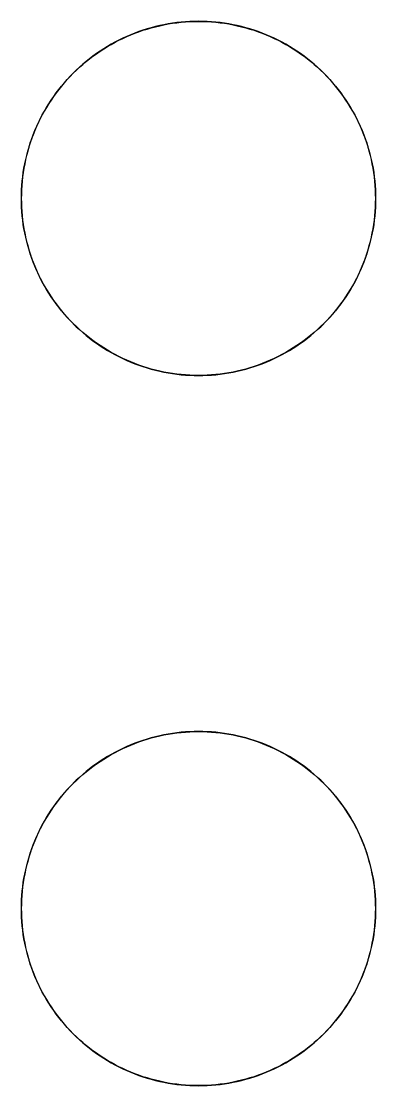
# Model space of a CAD drawing. Extents: x 2 to 124, y 0 to 129.
# Drawn here: x 38.25 to 47.75, y 35.78 to 64.33 of the extents above; entities that cross this region are included whole.
import ezdxf

# ---------------------------------------------------------------- set-up
doc = ezdxf.new("R2010")
doc.units = 0

msp = doc.modelspace()

# ---------------------------------------------------------------- linework, layer by layer
at = {"color": 34, "true_color": 0x008000}
for points in [[(42.88561, 64.32727, 0), (42.76902, 64.32295, 0), (42.65269, 64.31583, 0), (42.53661, 64.30594, 0), (42.42079, 64.29298, 0), (42.30522, 64.27749, 0), (42.30483, 64.27743, 0), (42.19018, 64.25895, 0), (42.19016, 64.25895, 0), (42.18976, 64.25888, 0), (42.07521, 64.23755, 0), (41.96116, 64.21342, 0), (41.84763, 64.18649, 0), (41.73485, 64.15678, 0), (41.62283, 64.12426, 0), (41.51184, 64.08896, 0), (41.4016, 64.0511, 0), (41.29238, 64.01047, 0), (41.18392, 63.96704, 0), (41.07699, 63.92132, 0), (40.97082, 63.8728, 0), (40.86616, 63.8215, 0), (40.86582, 63.82132, 0), (40.76218, 63.76772, 0), (40.66008, 63.71133, 0), (40.55948, 63.65266, 0), (40.46018, 63.5917, 0), (40.36239, 63.52795, 0), (40.26638, 63.46216, 0), (40.17188, 63.39383, 0), (40.07918, 63.32322, 0), (39.98799, 63.25032, 0), (39.89884, 63.17539, 0), (39.81145, 63.09818, 0), (39.72612, 63.01868, 0), (39.64255, 62.9374, 0), (39.64227, 62.93712, 0), (39.56098, 62.85355, 0), (39.48149, 62.76821, 0), (39.40426, 62.68083, 0), (39.32934, 62.59168, 0), (39.25645, 62.50049, 0), (39.18583, 62.40778, 0), (39.11751, 62.31329, 0), (39.05172, 62.21728, 0), (38.98796, 62.11949, 0), (38.92701, 62.02018, 0), (38.86833, 61.91959, 0), (38.81195, 61.81748, 0), (38.81177, 61.81713, 0), (38.75835, 61.71385, 0), (38.75817, 61.7135, 0), (38.70686, 61.60885, 0), (38.65835, 61.50268, 0), (38.61263, 61.39574, 0), (38.5692, 61.28729, 0), (38.52856, 61.17807, 0), (38.49071, 61.06783, 0), (38.45539, 60.95683, 0), (38.42289, 60.84482, 0), (38.39317, 60.73204, 0), (38.36625, 60.6185, 0), (38.34212, 60.50446, 0), (38.34205, 60.50407, 0), (38.32078, 60.3899, 0), (38.32072, 60.38951, 0), (38.30223, 60.27484, 0), (38.30218, 60.27445, 0), (38.28669, 60.15888, 0), (38.27373, 60.04306, 0), (38.26383, 59.92698, 0), (38.25671, 59.81065, 0), (38.2524, 59.69406, 0), (38.25087, 59.57747, 0), (38.2524, 59.46089, 0), (38.25671, 59.3443, 0), (38.26383, 59.22797, 0), (38.27373, 59.11189, 0), (38.28669, 58.99607, 0), (38.28671, 58.99593, 0), (38.30218, 58.8805, 0), (38.30223, 58.8801, 0), (38.32078, 58.76504, 0), (38.34212, 58.65049, 0), (38.36625, 58.53644, 0), (38.39317, 58.4229, 0), (38.42289, 58.31013, 0), (38.45539, 58.19811, 0), (38.49071, 58.08712, 0), (38.52856, 57.97688, 0), (38.5692, 57.86766, 0), (38.61263, 57.7592, 0), (38.65835, 57.65227, 0), (38.70686, 57.5461, 0), (38.70704, 57.54574, 0), (38.75817, 57.44145, 0), (38.75835, 57.44109, 0), (38.81195, 57.33746, 0), (38.86833, 57.23535, 0), (38.86834, 57.23534, 0), (38.92701, 57.13477, 0), (38.98796, 57.03546, 0), (39.05172, 56.93767, 0), (39.11751, 56.84165, 0), (39.18583, 56.74717, 0), (39.18585, 56.74715, 0), (39.25645, 56.65446, 0), (39.32934, 56.56327, 0), (39.40426, 56.47412, 0), (39.48149, 56.38674, 0), (39.56098, 56.3014, 0), (39.64227, 56.21783, 0), (39.64255, 56.21755, 0), (39.72612, 56.13627, 0), (39.81145, 56.05677, 0), (39.89884, 55.97955, 0), (39.98799, 55.90462, 0), (40.07918, 55.83172, 0), (40.17188, 55.76111, 0), (40.26638, 55.69279, 0), (40.36239, 55.627, 0), (40.46018, 55.56325, 0), (40.55948, 55.50229, 0), (40.66008, 55.44361, 0), (40.76218, 55.38722, 0), (40.86582, 55.33363, 0), (40.86616, 55.33345, 0), (40.97082, 55.28214, 0), (41.07699, 55.23363, 0), (41.18392, 55.18791, 0), (41.29238, 55.14447, 0), (41.4016, 55.10383, 0), (41.51184, 55.06599, 0), (41.62283, 55.03068, 0), (41.73485, 54.99817, 0), (41.84763, 54.96845, 0), (41.96116, 54.94153, 0), (42.07521, 54.9174, 0), (42.18976, 54.89606, 0), (42.30483, 54.87752, 0), (42.30522, 54.87746, 0), (42.42079, 54.86196, 0), (42.53661, 54.84901, 0), (42.65269, 54.8391, 0), (42.76902, 54.83199, 0), (42.88561, 54.82767, 0), (43.0022, 54.82615, 0), (43.11878, 54.82767, 0), (43.23537, 54.83199, 0), (43.3517, 54.8391, 0), (43.46778, 54.84901, 0), (43.5836, 54.86196, 0), (43.69917, 54.87746, 0), (43.69956, 54.87752, 0), (43.81463, 54.89606, 0), (43.92918, 54.9174, 0), (44.04323, 54.94153, 0), (44.15676, 54.96845, 0), (44.26954, 54.99817, 0), (44.38155, 55.03068, 0), (44.49255, 55.06599, 0), (44.60279, 55.10383, 0), (44.71201, 55.14447, 0), (44.82047, 55.18791, 0), (44.9274, 55.23363, 0), (45.03357, 55.28214, 0), (45.13822, 55.33345, 0), (45.13857, 55.33363, 0), (45.24221, 55.38722, 0), (45.34431, 55.44361, 0), (45.4449, 55.50229, 0), (45.54421, 55.56325, 0), (45.642, 55.627, 0), (45.73801, 55.69279, 0), (45.8325, 55.76111, 0), (45.92521, 55.83172, 0), (46.0164, 55.90462, 0), (46.10555, 55.97955, 0), (46.19293, 56.05677, 0), (46.27827, 56.13627, 0), (46.36184, 56.21755, 0), (46.36212, 56.21783, 0), (46.4434, 56.3014, 0), (46.5229, 56.38674, 0), (46.60012, 56.47412, 0), (46.67505, 56.56327, 0), (46.74794, 56.65446, 0), (46.81854, 56.74715, 0), (46.81856, 56.74717, 0), (46.88688, 56.84165, 0), (46.95267, 56.93767, 0), (47.01642, 57.03546, 0), (47.07738, 57.13477, 0), (47.13605, 57.23534, 0), (47.13606, 57.23535, 0), (47.19244, 57.33746, 0), (47.24604, 57.44109, 0), (47.24622, 57.44145, 0), (47.29735, 57.54574, 0), (47.29753, 57.5461, 0), (47.34604, 57.65227, 0), (47.39176, 57.7592, 0), (47.43519, 57.86766, 0), (47.47583, 57.97688, 0), (47.51368, 58.08712, 0), (47.54899, 58.19811, 0), (47.5815, 58.31013, 0), (47.61122, 58.4229, 0), (47.63814, 58.53644, 0), (47.66227, 58.65049, 0), (47.68361, 58.76504, 0), (47.70215, 58.8801, 0), (47.70221, 58.8805, 0), (47.71769, 58.99593, 0), (47.71771, 58.99607, 0), (47.73066, 59.11189, 0), (47.74056, 59.22797, 0), (47.74768, 59.3443, 0), (47.75199, 59.46089, 0), (47.75352, 59.57747, 0), (47.75199, 59.69406, 0), (47.74768, 59.81065, 0), (47.74056, 59.92698, 0), (47.73066, 60.04306, 0), (47.71771, 60.15888, 0), (47.70221, 60.27445, 0), (47.70215, 60.27484, 0), (47.68367, 60.38951, 0), (47.68361, 60.3899, 0), (47.66227, 60.50446, 0), (47.63814, 60.6185, 0), (47.61122, 60.73204, 0), (47.5815, 60.84482, 0), (47.54899, 60.95683, 0), (47.51368, 61.06783, 0), (47.47583, 61.17807, 0), (47.43519, 61.28729, 0), (47.39176, 61.39574, 0), (47.34604, 61.50268, 0), (47.29753, 61.60885, 0), (47.24622, 61.7135, 0), (47.24604, 61.71385, 0), (47.19262, 61.81713, 0), (47.19244, 61.81748, 0), (47.13606, 61.91959, 0), (47.07738, 62.02018, 0), (47.01642, 62.11949, 0), (46.95267, 62.21728, 0), (46.88688, 62.31329, 0), (46.81856, 62.40778, 0), (46.74794, 62.50049, 0), (46.67505, 62.59168, 0), (46.60012, 62.68083, 0), (46.5229, 62.76821, 0), (46.4434, 62.85355, 0), (46.36212, 62.93712, 0), (46.36184, 62.9374, 0), (46.27827, 63.01868, 0), (46.19293, 63.09818, 0), (46.10555, 63.17539, 0), (46.0164, 63.25032, 0), (45.92521, 63.32322, 0), (45.8325, 63.39383, 0), (45.73801, 63.46216, 0), (45.642, 63.52795, 0), (45.54421, 63.5917, 0), (45.4449, 63.65266, 0), (45.34431, 63.71133, 0), (45.24221, 63.76772, 0), (45.13857, 63.82132, 0), (45.13822, 63.8215, 0), (45.03357, 63.8728, 0), (44.9274, 63.92132, 0), (44.82047, 63.96704, 0), (44.71201, 64.01047, 0), (44.60279, 64.0511, 0), (44.49255, 64.08896, 0), (44.38155, 64.12426, 0), (44.26954, 64.15678, 0), (44.15676, 64.18649, 0), (44.04323, 64.21342, 0), (43.92918, 64.23755, 0), (43.81463, 64.25888, 0), (43.81423, 64.25895, 0), (43.81421, 64.25895, 0), (43.69956, 64.27743, 0), (43.69917, 64.27749, 0), (43.5836, 64.29298, 0), (43.46778, 64.30594, 0), (43.3517, 64.31583, 0), (43.23537, 64.32295, 0), (43.11878, 64.32727, 0), (43.0022, 64.3288, 0), (42.88561, 64.32727, 0)], [(43.23537, 54.83453, 0), (43.11878, 54.83021, 0), (43.0022, 54.82869, 0), (42.88561, 54.83021, 0), (42.76902, 54.83453, 0), (42.65269, 54.84164, 0), (42.53661, 54.85155, 0), (42.42079, 54.8645, 0), (42.30522, 54.88, 0), (42.3052, 54.88, 0), (42.19055, 54.89848, 0), (42.076, 54.91981, 0), (41.96195, 54.94394, 0), (41.84841, 54.97087, 0), (41.73563, 55.00058, 0), (41.62362, 55.0331, 0), (41.51262, 55.0684, 0), (41.40238, 55.10625, 0), (41.29317, 55.14689, 0), (41.18471, 55.19032, 0), (41.07777, 55.23604, 0), (40.9716, 55.28456, 0), (40.867, 55.33584, 0), (40.76368, 55.38928, 0), (40.66156, 55.44567, 0), (40.56098, 55.50434, 0), (40.46167, 55.5653, 0), (40.36388, 55.62905, 0), (40.26787, 55.69484, 0), (40.17338, 55.76317, 0), (40.08067, 55.83378, 0), (39.98949, 55.90668, 0), (39.90032, 55.98161, 0), (39.81295, 56.05882, 0), (39.72761, 56.13832, 0), (39.64405, 56.2196, 0), (39.56304, 56.30289, 0), (39.48354, 56.38823, 0), (39.40632, 56.47561, 0), (39.3314, 56.56476, 0), (39.2585, 56.65595, 0), (39.18789, 56.74866, 0), (39.11956, 56.84315, 0), (39.05378, 56.93916, 0), (38.99002, 57.03695, 0), (38.92906, 57.13626, 0), (38.87039, 57.23685, 0), (38.814, 57.33896, 0), (38.76048, 57.44246, 0), (38.70928, 57.54688, 0), (38.66076, 57.65305, 0), (38.61504, 57.75999, 0), (38.57161, 57.86845, 0), (38.53097, 57.97767, 0), (38.49311, 58.0879, 0), (38.45782, 58.1989, 0), (38.42531, 58.31091, 0), (38.39559, 58.42369, 0), (38.36866, 58.53722, 0), (38.36866, 58.53723, 0), (38.34453, 58.65127, 0), (38.3232, 58.76583, 0), (38.30472, 58.88049, 0), (38.30472, 58.8805, 0), (38.28922, 58.99607, 0), (38.27626, 59.11189, 0), (38.26636, 59.22797, 0), (38.25925, 59.3443, 0), (38.25494, 59.46089, 0), (38.25341, 59.57747, 0), (38.25494, 59.69406, 0), (38.25925, 59.81065, 0), (38.26636, 59.92698, 0), (38.27626, 60.04306, 0), (38.28922, 60.15888, 0), (38.30471, 60.27434, 0), (38.3232, 60.38912, 0), (38.34453, 60.50367, 0), (38.36866, 60.61772, 0), (38.39559, 60.73126, 0), (38.42531, 60.84403, 0), (38.45782, 60.95605, 0), (38.49311, 61.06704, 0), (38.53097, 61.17728, 0), (38.57161, 61.2865, 0), (38.61504, 61.39496, 0), (38.66076, 61.50189, 0), (38.70928, 61.60806, 0), (38.76057, 61.71267, 0), (38.814, 61.81599, 0), (38.87039, 61.9181, 0), (38.92906, 62.01868, 0), (38.99002, 62.118, 0), (39.05378, 62.21579, 0), (39.11956, 62.3118, 0), (39.18789, 62.40629, 0), (39.2585, 62.499, 0), (39.33138, 62.59016, 0), (39.3314, 62.59018, 0), (39.40632, 62.67934, 0), (39.48354, 62.76671, 0), (39.56304, 62.85206, 0), (39.64405, 62.93534, 0), (39.72761, 63.01662, 0), (39.81295, 63.09612, 0), (39.90032, 63.17334, 0), (39.98949, 63.24827, 0), (40.08067, 63.32117, 0), (40.17338, 63.39178, 0), (40.26787, 63.46011, 0), (40.36388, 63.52589, 0), (40.46167, 63.58965, 0), (40.56098, 63.65061, 0), (40.66156, 63.70928, 0), (40.76368, 63.76567, 0), (40.86696, 63.81908, 0), (40.9716, 63.87039, 0), (41.07777, 63.9189, 0), (41.18471, 63.96462, 0), (41.29317, 64.00806, 0), (41.40238, 64.0487, 0), (41.51262, 64.08654, 0), (41.62362, 64.12184, 0), (41.73563, 64.15436, 0), (41.84841, 64.18407, 0), (41.96195, 64.211, 0), (42.076, 64.23513, 0), (42.19055, 64.25646, 0), (42.30561, 64.275, 0), (42.30562, 64.275, 0), (42.42079, 64.29044, 0), (42.53661, 64.3034, 0), (42.65269, 64.3133, 0), (42.76902, 64.32042, 0), (42.88561, 64.32473, 0), (43.0022, 64.32626, 0), (43.11878, 64.32473, 0), (43.23537, 64.32042, 0), (43.3517, 64.3133, 0), (43.46778, 64.3034, 0), (43.5836, 64.29044, 0), (43.69877, 64.275, 0), (43.69878, 64.275, 0), (43.81384, 64.25646, 0), (43.92839, 64.23513, 0), (44.04244, 64.211, 0), (44.15598, 64.18407, 0), (44.26875, 64.15436, 0), (44.38077, 64.12184, 0), (44.49177, 64.08654, 0), (44.602, 64.0487, 0), (44.71122, 64.00806, 0), (44.81968, 63.96462, 0), (44.92661, 63.9189, 0), (45.03279, 63.87039, 0), (45.13743, 63.81908, 0), (45.24071, 63.76567, 0), (45.34282, 63.70928, 0), (45.4434, 63.65061, 0), (45.54272, 63.58965, 0), (45.64051, 63.52589, 0), (45.73652, 63.46011, 0), (45.83101, 63.39178, 0), (45.92372, 63.32117, 0), (46.0149, 63.24827, 0), (46.10406, 63.17334, 0), (46.19143, 63.09612, 0), (46.27678, 63.01662, 0), (46.3602, 62.93548, 0), (46.44134, 62.85206, 0), (46.52085, 62.76671, 0), (46.59806, 62.67934, 0), (46.67299, 62.59018, 0), (46.67301, 62.59016, 0), (46.74589, 62.499, 0), (46.8165, 62.40629, 0), (46.88483, 62.3118, 0), (46.95061, 62.21579, 0), (47.01437, 62.118, 0), (47.07533, 62.01868, 0), (47.134, 61.9181, 0), (47.19039, 61.81599, 0), (47.24382, 61.71267, 0), (47.29511, 61.60806, 0), (47.34363, 61.50189, 0), (47.38935, 61.39496, 0), (47.43278, 61.2865, 0), (47.47342, 61.17728, 0), (47.51127, 61.06704, 0), (47.54657, 60.95605, 0), (47.57908, 60.84403, 0), (47.6088, 60.73126, 0), (47.63573, 60.61772, 0), (47.65986, 60.50367, 0), (47.68119, 60.38912, 0), (47.69968, 60.27434, 0), (47.71517, 60.15888, 0), (47.72812, 60.04306, 0), (47.73802, 59.92698, 0), (47.74514, 59.81065, 0), (47.74946, 59.69406, 0), (47.75098, 59.57747, 0), (47.74946, 59.46089, 0), (47.74514, 59.3443, 0), (47.73802, 59.22797, 0), (47.72812, 59.11189, 0), (47.71517, 58.99607, 0), (47.69967, 58.8805, 0), (47.69967, 58.88049, 0), (47.68119, 58.76583, 0), (47.65986, 58.65127, 0), (47.63573, 58.53723, 0), (47.63573, 58.53722, 0), (47.6088, 58.42369, 0), (47.57908, 58.31091, 0), (47.54657, 58.1989, 0), (47.51127, 58.0879, 0), (47.47342, 57.97767, 0), (47.43278, 57.86845, 0), (47.38935, 57.75999, 0), (47.34363, 57.65305, 0), (47.29511, 57.54688, 0), (47.24391, 57.44246, 0), (47.19039, 57.33896, 0), (47.134, 57.23685, 0), (47.07533, 57.13626, 0), (47.01437, 57.03695, 0), (46.95061, 56.93916, 0), (46.88483, 56.84315, 0), (46.8165, 56.74866, 0), (46.74589, 56.65595, 0), (46.67299, 56.56476, 0), (46.59806, 56.47561, 0), (46.52085, 56.38823, 0), (46.44134, 56.30289, 0), (46.3602, 56.21946, 0), (46.27678, 56.13832, 0), (46.19143, 56.05882, 0), (46.10406, 55.98161, 0), (46.0149, 55.90668, 0), (45.92372, 55.83378, 0), (45.83101, 55.76317, 0), (45.73652, 55.69484, 0), (45.64051, 55.62905, 0), (45.54272, 55.5653, 0), (45.4434, 55.50434, 0), (45.34282, 55.44567, 0), (45.24071, 55.38928, 0), (45.13739, 55.33584, 0), (45.03279, 55.28456, 0), (44.92661, 55.23604, 0), (44.81968, 55.19032, 0), (44.71122, 55.14689, 0), (44.602, 55.10625, 0), (44.49177, 55.0684, 0), (44.38077, 55.0331, 0), (44.26875, 55.00058, 0), (44.15598, 54.97087, 0), (44.04244, 54.94394, 0), (43.92839, 54.91981, 0), (43.81384, 54.89848, 0), (43.69919, 54.88, 0), (43.69917, 54.88, 0), (43.5836, 54.8645, 0), (43.46778, 54.85155, 0), (43.3517, 54.84164, 0), (43.23537, 54.83453, 0)], [(42.88561, 45.27727, 0), (42.76902, 45.27296, 0), (42.65269, 45.26584, 0), (42.53661, 45.25594, 0), (42.42079, 45.24298, 0), (42.30522, 45.22749, 0), (42.30483, 45.22743, 0), (42.19018, 45.20895, 0), (42.19016, 45.20895, 0), (42.18976, 45.20888, 0), (42.07521, 45.18755, 0), (41.96116, 45.16342, 0), (41.84763, 45.13649, 0), (41.73485, 45.10678, 0), (41.62283, 45.07426, 0), (41.51184, 45.03896, 0), (41.4016, 45.00111, 0), (41.29238, 44.96047, 0), (41.18392, 44.91704, 0), (41.07699, 44.87132, 0), (40.97082, 44.8228, 0), (40.86616, 44.7715, 0), (40.86582, 44.77132, 0), (40.76218, 44.71772, 0), (40.66008, 44.66133, 0), (40.55948, 44.60266, 0), (40.46018, 44.5417, 0), (40.36239, 44.47795, 0), (40.26638, 44.41216, 0), (40.17188, 44.34383, 0), (40.07918, 44.27322, 0), (39.98799, 44.20032, 0), (39.89884, 44.12539, 0), (39.81145, 44.04818, 0), (39.72612, 43.96868, 0), (39.64255, 43.8874, 0), (39.64227, 43.88712, 0), (39.56098, 43.80355, 0), (39.48149, 43.71821, 0), (39.40426, 43.63083, 0), (39.32934, 43.54168, 0), (39.25645, 43.45049, 0), (39.18583, 43.35778, 0), (39.11751, 43.26329, 0), (39.05172, 43.16728, 0), (38.98796, 43.06949, 0), (38.92701, 42.97018, 0), (38.86833, 42.86959, 0), (38.81195, 42.76748, 0), (38.81177, 42.76713, 0), (38.75835, 42.66385, 0), (38.75817, 42.6635, 0), (38.70686, 42.55885, 0), (38.65835, 42.45268, 0), (38.61263, 42.34574, 0), (38.5692, 42.23729, 0), (38.52856, 42.12807, 0), (38.49071, 42.01783, 0), (38.45539, 41.90683, 0), (38.42289, 41.79482, 0), (38.39317, 41.68204, 0), (38.36625, 41.5685, 0), (38.34212, 41.45445, 0), (38.34205, 41.45406, 0), (38.32078, 41.3399, 0), (38.32072, 41.3395, 0), (38.30223, 41.22484, 0), (38.30218, 41.22444, 0), (38.28669, 41.10888, 0), (38.27373, 40.99304, 0), (38.26383, 40.87698, 0), (38.25671, 40.76065, 0), (38.2524, 40.64406, 0), (38.25087, 40.52747, 0), (38.2524, 40.41089, 0), (38.25671, 40.2943, 0), (38.26383, 40.17797, 0), (38.27373, 40.06189, 0), (38.28669, 39.94607, 0), (38.30218, 39.8305, 0), (38.30223, 39.8301, 0), (38.32078, 39.71504, 0), (38.34212, 39.60049, 0), (38.36625, 39.48644, 0), (38.39317, 39.3729, 0), (38.42289, 39.26012, 0), (38.45539, 39.14811, 0), (38.49071, 39.03712, 0), (38.52856, 38.92687, 0), (38.5692, 38.81765, 0), (38.61263, 38.7092, 0), (38.65835, 38.60226, 0), (38.70686, 38.4961, 0), (38.70704, 38.49574, 0), (38.75817, 38.39145, 0), (38.75835, 38.39109, 0), (38.81195, 38.28746, 0), (38.86833, 38.18535, 0), (38.92701, 38.08477, 0), (38.98796, 37.98546, 0), (39.05172, 37.88767, 0), (39.11751, 37.79164, 0), (39.18583, 37.69717, 0), (39.25645, 37.60446, 0), (39.32934, 37.51327, 0), (39.40426, 37.42412, 0), (39.48149, 37.33674, 0), (39.56098, 37.25139, 0), (39.64227, 37.16783, 0), (39.64255, 37.16755, 0), (39.72612, 37.08627, 0), (39.81145, 37.00677, 0), (39.89884, 36.92955, 0), (39.98799, 36.85461, 0), (40.07918, 36.78172, 0), (40.17188, 36.71111, 0), (40.26638, 36.64279, 0), (40.36239, 36.577, 0), (40.46018, 36.51325, 0), (40.55948, 36.45229, 0), (40.66008, 36.39361, 0), (40.76218, 36.33722, 0), (40.86582, 36.28363, 0), (40.86616, 36.28345, 0), (40.97082, 36.23214, 0), (41.07699, 36.18363, 0), (41.18392, 36.13791, 0), (41.29238, 36.09447, 0), (41.4016, 36.05383, 0), (41.51184, 36.01599, 0), (41.62283, 35.98068, 0), (41.73485, 35.94816, 0), (41.84763, 35.91845, 0), (41.96116, 35.89153, 0), (42.07521, 35.8674, 0), (42.18976, 35.84606, 0), (42.19016, 35.84599, 0), (42.19018, 35.84599, 0), (42.30483, 35.82752, 0), (42.30522, 35.82746, 0), (42.42079, 35.81196, 0), (42.53661, 35.79901, 0), (42.65269, 35.7891, 0), (42.76902, 35.78199, 0), (42.88561, 35.77767, 0), (43.0022, 35.77615, 0), (43.11878, 35.77767, 0), (43.23537, 35.78199, 0), (43.3517, 35.7891, 0), (43.46778, 35.79901, 0), (43.5836, 35.81196, 0), (43.69917, 35.82746, 0), (43.69956, 35.82752, 0), (43.81421, 35.84599, 0), (43.81423, 35.84599, 0), (43.81463, 35.84606, 0), (43.92918, 35.8674, 0), (44.04323, 35.89153, 0), (44.15676, 35.91845, 0), (44.26954, 35.94816, 0), (44.38155, 35.98068, 0), (44.49255, 36.01599, 0), (44.60279, 36.05383, 0), (44.71201, 36.09447, 0), (44.82047, 36.13791, 0), (44.9274, 36.18363, 0), (45.03357, 36.23214, 0), (45.13822, 36.28345, 0), (45.13857, 36.28363, 0), (45.24221, 36.33722, 0), (45.34431, 36.39361, 0), (45.4449, 36.45229, 0), (45.54421, 36.51325, 0), (45.642, 36.577, 0), (45.73801, 36.64279, 0), (45.8325, 36.71111, 0), (45.92521, 36.78172, 0), (46.0164, 36.85461, 0), (46.10555, 36.92955, 0), (46.19293, 37.00677, 0), (46.27827, 37.08627, 0), (46.36184, 37.16755, 0), (46.36212, 37.16783, 0), (46.4434, 37.25139, 0), (46.5229, 37.33674, 0), (46.60012, 37.42412, 0), (46.67505, 37.51327, 0), (46.74794, 37.60446, 0), (46.81856, 37.69717, 0), (46.88688, 37.79164, 0), (46.95267, 37.88767, 0), (47.01642, 37.98546, 0), (47.07738, 38.08477, 0), (47.13606, 38.18535, 0), (47.19244, 38.28746, 0), (47.24604, 38.39109, 0), (47.24622, 38.39145, 0), (47.29735, 38.49574, 0), (47.29753, 38.4961, 0), (47.34604, 38.60226, 0), (47.39176, 38.7092, 0), (47.43519, 38.81765, 0), (47.47583, 38.92687, 0), (47.51368, 39.03712, 0), (47.54899, 39.14811, 0), (47.5815, 39.26012, 0), (47.61122, 39.3729, 0), (47.63814, 39.48644, 0), (47.66227, 39.60049, 0), (47.68361, 39.71504, 0), (47.70215, 39.8301, 0), (47.70221, 39.8305, 0), (47.71771, 39.94607, 0), (47.73066, 40.06189, 0), (47.74056, 40.17797, 0), (47.74768, 40.2943, 0), (47.75199, 40.41089, 0), (47.75352, 40.52747, 0), (47.75199, 40.64406, 0), (47.74768, 40.76065, 0), (47.74056, 40.87698, 0), (47.73066, 40.99304, 0), (47.71771, 41.10888, 0), (47.70221, 41.22444, 0), (47.70215, 41.22484, 0), (47.68367, 41.3395, 0), (47.68361, 41.3399, 0), (47.66227, 41.45445, 0), (47.63814, 41.5685, 0), (47.61122, 41.68204, 0), (47.5815, 41.79482, 0), (47.54899, 41.90683, 0), (47.51368, 42.01783, 0), (47.47583, 42.12807, 0), (47.43519, 42.23729, 0), (47.39176, 42.34574, 0), (47.34604, 42.45268, 0), (47.29753, 42.55885, 0), (47.24622, 42.6635, 0), (47.24604, 42.66385, 0), (47.19262, 42.76713, 0), (47.19244, 42.76748, 0), (47.13606, 42.86959, 0), (47.07738, 42.97018, 0), (47.01642, 43.06949, 0), (46.95267, 43.16728, 0), (46.88688, 43.26329, 0), (46.81856, 43.35778, 0), (46.74794, 43.45049, 0), (46.67505, 43.54168, 0), (46.60012, 43.63083, 0), (46.5229, 43.71821, 0), (46.4434, 43.80355, 0), (46.36212, 43.88712, 0), (46.36184, 43.8874, 0), (46.27827, 43.96868, 0), (46.19293, 44.04818, 0), (46.10555, 44.12539, 0), (46.0164, 44.20032, 0), (45.92521, 44.27322, 0), (45.8325, 44.34383, 0), (45.73801, 44.41216, 0), (45.642, 44.47795, 0), (45.54421, 44.5417, 0), (45.4449, 44.60266, 0), (45.34431, 44.66133, 0), (45.24221, 44.71772, 0), (45.13857, 44.77132, 0), (45.13822, 44.7715, 0), (45.03357, 44.8228, 0), (44.9274, 44.87132, 0), (44.82047, 44.91704, 0), (44.71201, 44.96047, 0), (44.60279, 45.00111, 0), (44.49255, 45.03896, 0), (44.38155, 45.07426, 0), (44.26954, 45.10678, 0), (44.15676, 45.13649, 0), (44.04323, 45.16342, 0), (43.92918, 45.18755, 0), (43.81463, 45.20888, 0), (43.81423, 45.20895, 0), (43.81421, 45.20895, 0), (43.69956, 45.22743, 0), (43.69917, 45.22749, 0), (43.5836, 45.24298, 0), (43.46778, 45.25594, 0), (43.3517, 45.26584, 0), (43.23537, 45.27296, 0), (43.11878, 45.27727, 0), (43.0022, 45.2788, 0), (42.88561, 45.27727, 0)], [(43.23537, 35.78452, 0), (43.11878, 35.7802, 0), (43.0022, 35.77868, 0), (42.88561, 35.7802, 0), (42.76902, 35.78452, 0), (42.65269, 35.79164, 0), (42.53661, 35.80155, 0), (42.42079, 35.8145, 0), (42.30522, 35.83, 0), (42.3052, 35.83, 0), (42.19055, 35.84848, 0), (42.076, 35.86981, 0), (41.96195, 35.89394, 0), (41.84841, 35.92087, 0), (41.73563, 35.95058, 0), (41.62362, 35.9831, 0), (41.51262, 36.0184, 0), (41.40238, 36.05625, 0), (41.29317, 36.09689, 0), (41.18471, 36.14032, 0), (41.07777, 36.18604, 0), (40.9716, 36.23456, 0), (40.867, 36.28584, 0), (40.76368, 36.33928, 0), (40.66156, 36.39567, 0), (40.56098, 36.45434, 0), (40.46167, 36.5153, 0), (40.36388, 36.57905, 0), (40.26787, 36.64484, 0), (40.17338, 36.71317, 0), (40.08067, 36.78378, 0), (39.98949, 36.85667, 0), (39.90032, 36.93161, 0), (39.81295, 37.00882, 0), (39.72761, 37.08832, 0), (39.64405, 37.1696, 0), (39.56304, 37.25289, 0), (39.48354, 37.33823, 0), (39.40632, 37.42561, 0), (39.3314, 37.51476, 0), (39.2585, 37.60595, 0), (39.18789, 37.69865, 0), (39.11956, 37.79314, 0), (39.05378, 37.88915, 0), (38.99002, 37.98695, 0), (38.92906, 38.08626, 0), (38.87039, 38.18685, 0), (38.814, 38.28896, 0), (38.76048, 38.39246, 0), (38.70928, 38.49687, 0), (38.66076, 38.60305, 0), (38.61504, 38.70999, 0), (38.57161, 38.81845, 0), (38.53097, 38.92767, 0), (38.49311, 39.0379, 0), (38.45782, 39.14889, 0), (38.42531, 39.26091, 0), (38.39559, 39.37369, 0), (38.36866, 39.48722, 0), (38.34453, 39.60127, 0), (38.3232, 39.71582, 0), (38.30472, 39.8305, 0), (38.28922, 39.94607, 0), (38.27626, 40.06189, 0), (38.26636, 40.17797, 0), (38.25925, 40.2943, 0), (38.25494, 40.41089, 0), (38.25341, 40.52747, 0), (38.25494, 40.64406, 0), (38.25925, 40.76065, 0), (38.26636, 40.87698, 0), (38.27626, 40.99304, 0), (38.28922, 41.10888, 0), (38.30471, 41.22439, 0), (38.3232, 41.33912, 0), (38.34453, 41.45367, 0), (38.36866, 41.56772, 0), (38.39559, 41.68126, 0), (38.42531, 41.79403, 0), (38.45782, 41.90605, 0), (38.49311, 42.01704, 0), (38.53097, 42.12728, 0), (38.57161, 42.2365, 0), (38.61504, 42.34496, 0), (38.66076, 42.45189, 0), (38.70928, 42.55806, 0), (38.76057, 42.66267, 0), (38.814, 42.76599, 0), (38.87039, 42.8681, 0), (38.92906, 42.96868, 0), (38.99002, 43.068, 0), (39.05378, 43.16579, 0), (39.11956, 43.2618, 0), (39.18789, 43.35629, 0), (39.2585, 43.449, 0), (39.3314, 43.54018, 0), (39.40632, 43.62934, 0), (39.48354, 43.71671, 0), (39.56304, 43.80206, 0), (39.64405, 43.88534, 0), (39.72761, 43.96662, 0), (39.81295, 44.04612, 0), (39.90032, 44.12334, 0), (39.98949, 44.19827, 0), (40.08067, 44.27117, 0), (40.17338, 44.34178, 0), (40.26787, 44.41011, 0), (40.36388, 44.47589, 0), (40.46167, 44.53965, 0), (40.56098, 44.60061, 0), (40.66156, 44.65928, 0), (40.76368, 44.71567, 0), (40.86696, 44.76908, 0), (40.9716, 44.82039, 0), (41.07777, 44.8689, 0), (41.18471, 44.91462, 0), (41.29317, 44.95806, 0), (41.40238, 44.9987, 0), (41.51262, 45.03654, 0), (41.62362, 45.07185, 0), (41.73563, 45.10436, 0), (41.84841, 45.13408, 0), (41.96195, 45.161, 0), (42.076, 45.18513, 0), (42.19055, 45.20647, 0), (42.30532, 45.22496, 0), (42.42079, 45.24044, 0), (42.53661, 45.2534, 0), (42.65269, 45.2633, 0), (42.76902, 45.27042, 0), (42.88561, 45.27473, 0), (43.0022, 45.27626, 0), (43.11878, 45.27473, 0), (43.23537, 45.27042, 0), (43.3517, 45.2633, 0), (43.46778, 45.2534, 0), (43.5836, 45.24044, 0), (43.69907, 45.22496, 0), (43.81384, 45.20647, 0), (43.92839, 45.18513, 0), (44.04244, 45.161, 0), (44.15598, 45.13408, 0), (44.26875, 45.10436, 0), (44.38077, 45.07185, 0), (44.49177, 45.03654, 0), (44.602, 44.9987, 0), (44.71122, 44.95806, 0), (44.81968, 44.91462, 0), (44.92661, 44.8689, 0), (45.03279, 44.82039, 0), (45.13743, 44.76908, 0), (45.24071, 44.71567, 0), (45.34282, 44.65928, 0), (45.4434, 44.60061, 0), (45.54272, 44.53965, 0), (45.64051, 44.47589, 0), (45.73652, 44.41011, 0), (45.83101, 44.34178, 0), (45.92372, 44.27117, 0), (46.0149, 44.19827, 0), (46.10406, 44.12334, 0), (46.19143, 44.04612, 0), (46.27678, 43.96662, 0), (46.3602, 43.88548, 0), (46.44134, 43.80206, 0), (46.52085, 43.71671, 0), (46.59806, 43.62934, 0), (46.67299, 43.54018, 0), (46.74589, 43.449, 0), (46.8165, 43.35629, 0), (46.88483, 43.2618, 0), (46.95061, 43.16579, 0), (47.01437, 43.068, 0), (47.07533, 42.96868, 0), (47.134, 42.8681, 0), (47.19039, 42.76599, 0), (47.24382, 42.66267, 0), (47.29511, 42.55806, 0), (47.34363, 42.45189, 0), (47.38935, 42.34496, 0), (47.43278, 42.2365, 0), (47.47342, 42.12728, 0), (47.51127, 42.01704, 0), (47.54657, 41.90605, 0), (47.57908, 41.79403, 0), (47.6088, 41.68126, 0), (47.63573, 41.56772, 0), (47.65986, 41.45367, 0), (47.68119, 41.33912, 0), (47.69968, 41.22439, 0), (47.71517, 41.10888, 0), (47.72812, 40.99304, 0), (47.73802, 40.87698, 0), (47.74514, 40.76065, 0), (47.74946, 40.64406, 0), (47.75098, 40.52747, 0), (47.74946, 40.41089, 0), (47.74514, 40.2943, 0), (47.73802, 40.17797, 0), (47.72812, 40.06189, 0), (47.71517, 39.94607, 0), (47.69967, 39.8305, 0), (47.68119, 39.71582, 0), (47.65986, 39.60127, 0), (47.63573, 39.48722, 0), (47.6088, 39.37369, 0), (47.57908, 39.26091, 0), (47.54657, 39.14889, 0), (47.51127, 39.0379, 0), (47.47342, 38.92767, 0), (47.43278, 38.81845, 0), (47.38935, 38.70999, 0), (47.34363, 38.60305, 0), (47.29511, 38.49687, 0), (47.24391, 38.39246, 0), (47.19039, 38.28896, 0), (47.134, 38.18685, 0), (47.07533, 38.08626, 0), (47.01437, 37.98695, 0), (46.95061, 37.88915, 0), (46.88483, 37.79314, 0), (46.8165, 37.69865, 0), (46.74589, 37.60595, 0), (46.67299, 37.51476, 0), (46.59806, 37.42561, 0), (46.52085, 37.33823, 0), (46.44134, 37.25289, 0), (46.3602, 37.16946, 0), (46.27678, 37.08832, 0), (46.19143, 37.00882, 0), (46.10406, 36.93161, 0), (46.0149, 36.85667, 0), (45.92372, 36.78378, 0), (45.83101, 36.71317, 0), (45.73652, 36.64484, 0), (45.64051, 36.57905, 0), (45.54272, 36.5153, 0), (45.4434, 36.45434, 0), (45.34282, 36.39567, 0), (45.24071, 36.33928, 0), (45.13739, 36.28584, 0), (45.03279, 36.23456, 0), (44.92661, 36.18604, 0), (44.81968, 36.14032, 0), (44.71122, 36.09689, 0), (44.602, 36.05625, 0), (44.49177, 36.0184, 0), (44.38077, 35.9831, 0), (44.26875, 35.95058, 0), (44.15598, 35.92087, 0), (44.04244, 35.89394, 0), (43.92839, 35.86981, 0), (43.81384, 35.84848, 0), (43.69919, 35.83, 0), (43.69917, 35.83, 0), (43.5836, 35.8145, 0), (43.46778, 35.80155, 0), (43.3517, 35.79164, 0), (43.23537, 35.78452, 0)]]:
    msp.add_polyline3d(points, close=True, dxfattribs=at)

doc.saveas('drawing.dxf')
